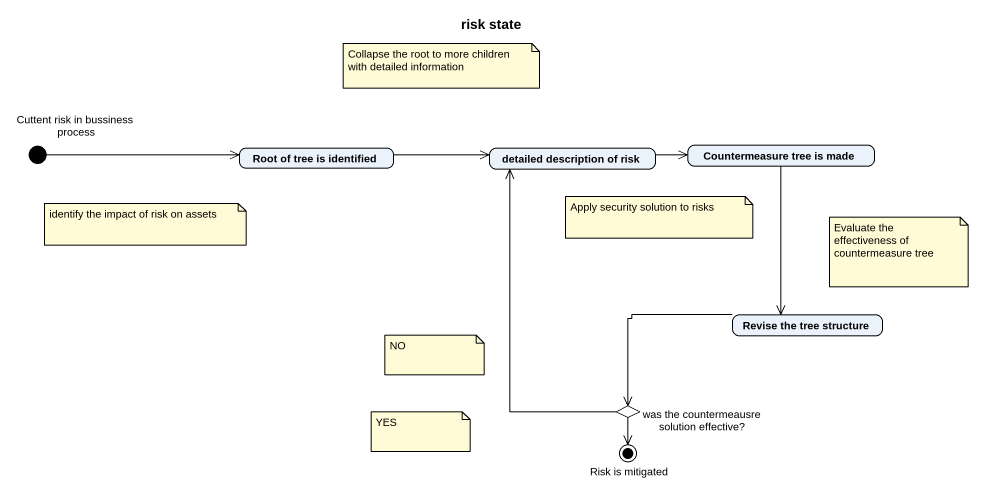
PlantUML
@startuml
title risk state
hide empty description
state "Cuttent risk in bussiness process" as Cuttent_risk_in_bussiness <<start>>
state "Root of tree is identified" as Root_of_tree_is_identified
state "detailed description of risk" as detailed_description_of_risk
state "Countermeasure tree is made" as Countermeasure_tree_is_made
state "Revise the tree structure" as Revise_the_tree_structure
state "was the countermeausre solution effective?" as was_the_countermeausre <<choice>>
state "Risk is mitigated" as Risk_is_mitigated <<end>>
Cuttent_risk_in_bussiness -right-> Root_of_tree_is_identified
Root_of_tree_is_identified -right-> detailed_description_of_risk
detailed_description_of_risk -right-> Countermeasure_tree_is_made
Countermeasure_tree_is_made --> Revise_the_tree_structure
Revise_the_tree_structure -left-> was_the_countermeausre
was_the_countermeausre -up-> detailed_description_of_risk
was_the_countermeausre --> Risk_is_mitigated
note as N1
  Collapse the root to more children with detailed information
end note
note as N2
  identify the impact of risk on assets
end note
note as N3
  Apply security solution to risks
end note
note as N4
  Evaluate the effectiveness of countermeasure tree
end note
note as N5
  NO
end note
note as N6
  YES
end note
@enduml
